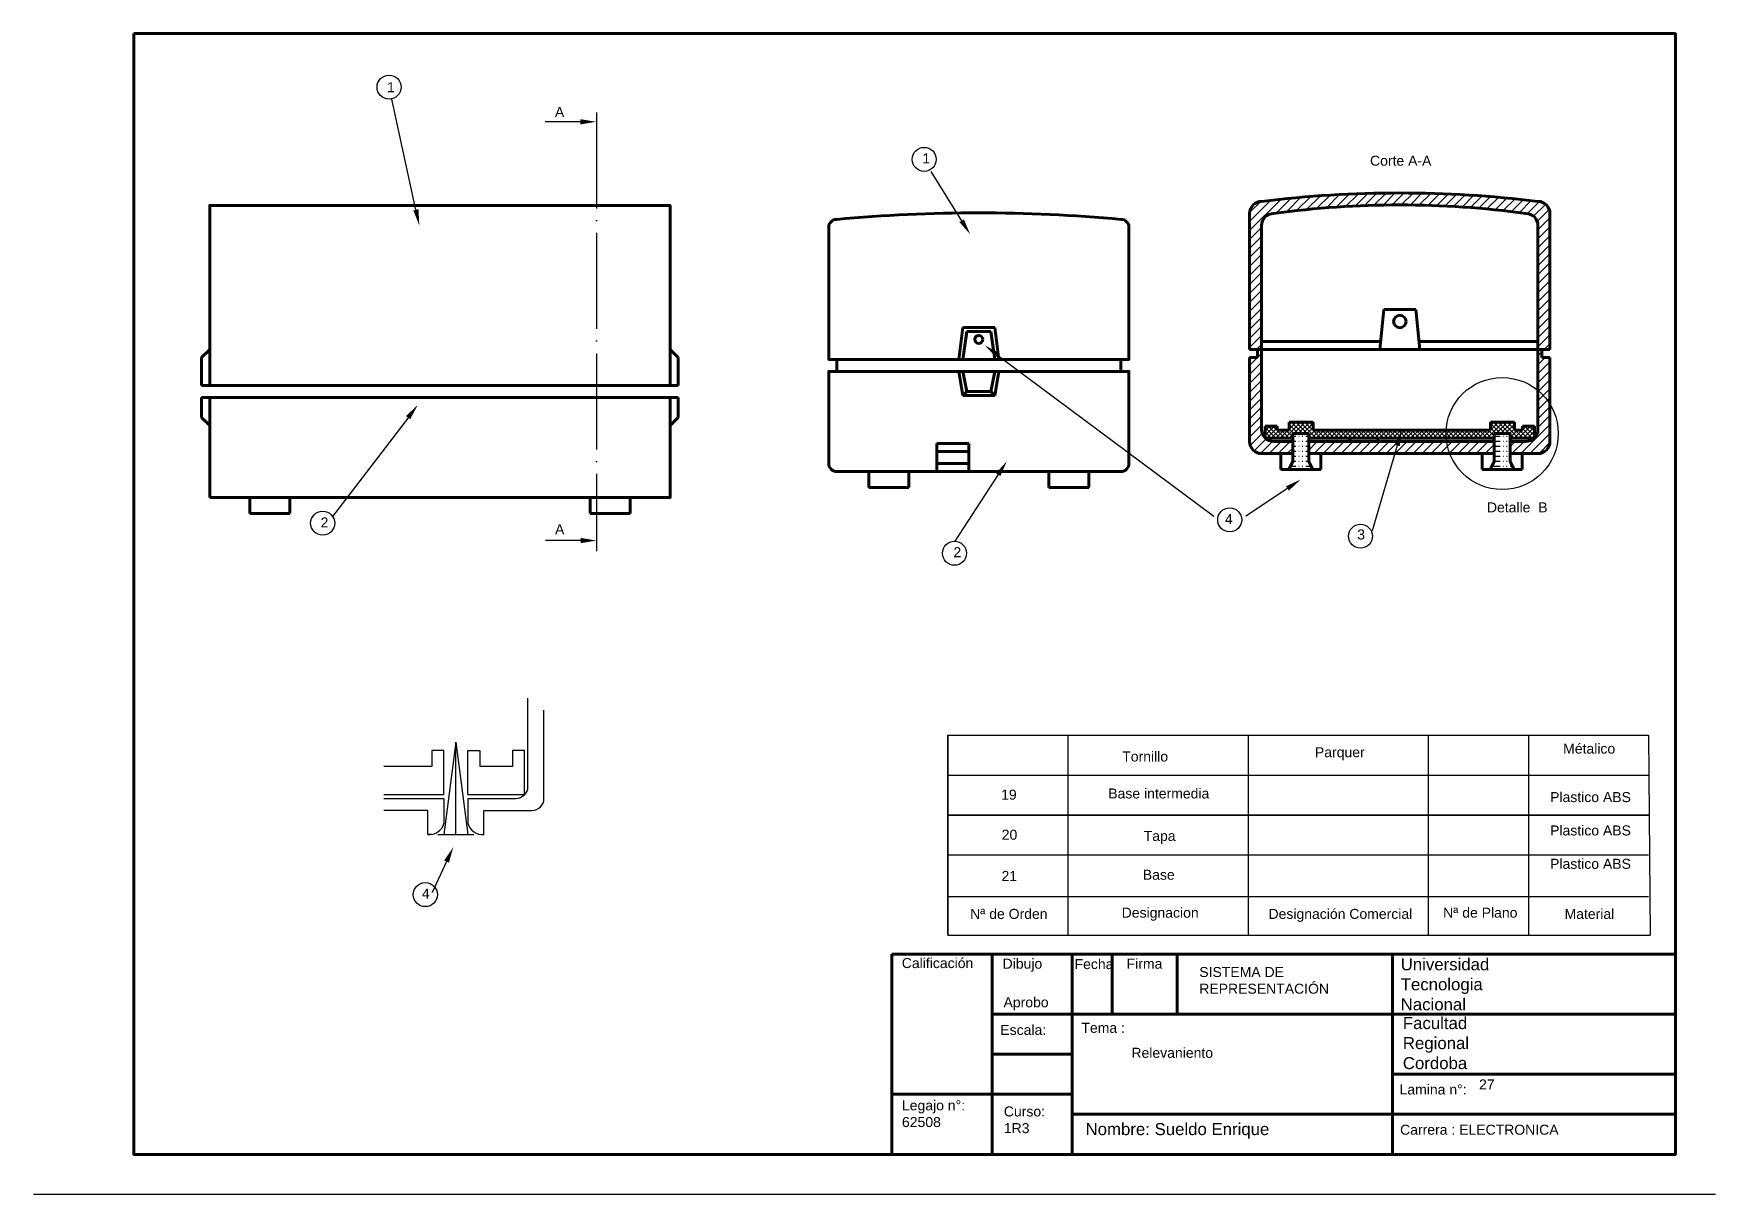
# Paper-space layout 'Presentación1' of a CAD drawing. Header units: millimetres. Extents: x -3 to 417, y -3 to 287.
import ezdxf
from ezdxf import colors
from ezdxf.entities.mleader import LeaderData, LeaderLine
from ezdxf.math import Vec2, Vec3

# ---------------------------------------------------------------- set-up
doc = ezdxf.new("R2010")
doc.units = ezdxf.units.MM
doc.linetypes.add('ACAD_ISO04W100', pattern=[30, 24, -3, 0, -3])
doc.linetypes.add('ACAD_ISO10W100', pattern=[18, 12, -3, 0, -3])
doc.layers.get('Defpoints').update_dxf_attribs({"linetype": 'ACAD_ISO10W100'})
for name, color, linetype, lineweight, plot in [('corte', 7, 'ACAD_ISO10W100', 30, False), ('linea fina', 7, 'Continuous', 30, False), ('linea gruesa', 7, 'Continuous', 80, False)]:
    doc.layers.add(name, color=color, linetype=linetype, lineweight=lineweight, plot=plot)
doc.layers.add('sombreado', color=7, linetype='ACAD_ISO10W100', plot=False)
doc.styles.get("Standard").update_dxf_attribs({"font": 'arial.ttf'})

psp = doc.layouts.new('Presentación1')

# ---------------------------------------------------------------- hatches: boundary and pattern name
at = {"layer": 'sombreado', "linetype": 'ByBlock', "lineweight": 30}
h = psp.add_hatch(dxfattribs=at)
h.set_pattern_fill('ANSI31', color=256, scale=0.5, style=0)
h.paths.add_polyline_path([(303.47, 238.9, -0.414214), (306.47, 241.9, -0.067159), (369.47, 241.9, -0.414214), (372.47, 238.9), (372.47, 207.9), (375.47, 207.9), (375.47, 241.9, 0.414214), (372.47, 244.9, 0.061102), (303.47, 244.9, 0.414214), (300.47, 241.9), (300.47, 207.9), (303.47, 207.9)])
h = psp.add_hatch(dxfattribs=at)
h.set_pattern_fill('ANSI31', color=256, scale=0.5, style=0)
h.paths.add_polyline_path([(311.23, 184.9), (306.47, 184.9, -0.414214), (303.47, 187.9), (303.47, 207.9), (302.47, 207.9), (302.47, 205.9), (300.47, 205.9), (300.47, 184.9, 0.414214), (303.47, 181.9), (311.23, 181.9)])
h.paths.add_polyline_path([(361.55, 184.9), (315.23, 184.9), (315.23, 181.9), (361.55, 181.9)])
h.paths.add_polyline_path([(375.47, 184.9), (375.47, 205.9), (373.47, 205.9), (373.47, 207.9), (372.47, 207.9), (372.47, 187.9, -0.414214), (369.47, 184.9), (365.55, 184.9), (365.55, 181.9), (368.55, 181.9), (372.47, 181.9, 0.414214)])
h = psp.add_hatch(dxfattribs=at)
h.set_pattern_fill('ANSI37', color=256, scale=0.25, style=0)
h.paths.add_polyline_path([(371.59, 188.78), (368.59, 188.78), (368.59, 187.78), (366.59, 187.78), (366.59, 189.78), (360.59, 189.78), (360.59, 187.78), (316.35, 187.78), (316.35, 189.78), (310.35, 189.78), (310.35, 187.78), (307.35, 187.78), (307.35, 188.78), (304.35, 188.78), (304.35, 185.78), (311.23, 185.78), (311.23, 185.9), (311.23, 186.9), (315.23, 186.9), (315.23, 185.78), (361.55, 185.78), (361.55, 185.9), (361.55, 186.9), (365.55, 186.9), (365.55, 185.9), (365.55, 185.78), (371.59, 185.78)])
h = psp.add_hatch(dxfattribs=at)
h.set_pattern_fill('ACAD_ISO05W100', color=256, scale=0.25, style=0)
h.paths.add_polyline_path([(315.23, 181.9), (315.23, 185.78), (315.23, 186.9), (311.23, 186.9), (311.23, 185.9), (311.23, 181.9), (311.23, 179.9), (310.23, 177.9), (316.23, 177.9), (315.23, 179.9)])
h = psp.add_hatch(dxfattribs=at)
h.set_pattern_fill('ACAD_ISO05W100', color=256, scale=0.25, style=0)
h.paths.add_polyline_path([(365.55, 181.9), (365.55, 185.9), (365.55, 186.9), (361.55, 186.9), (361.55, 185.9), (361.55, 181.9), (361.55, 179.9), (360.55, 177.9), (366.55, 177.9), (365.55, 179.9)])

# ---------------------------------------------------------------- linework, layer by layer
at = {"lineweight": 50}
for p, q in [((21.79, 286.82), (406.79, 286.82)), ((21.79, 6.82), (21.79, 286.82)), ((406.79, 286.82), (406.79, 6.82)), ((406.79, 6.82), (21.79, 6.82))]:
    psp.add_line(p, q, dxfattribs=at)
for p, q in [((120.24, 98.76), (120.24, 120.76)), ((124.24, 95.76), (124.24, 117.76)), ((102.25, 109.76), (99.24, 86.76)), ((102.25, 86.76), (102.25, 109.76)), ((102.25, 109.76), (105.24, 86.76)), ((99.24, 107.76), (96.24, 107.76)), ((96.24, 107.76), (96.24, 103.76)), ((99.24, 96.76), (99.24, 107.76)), ((105.24, 96.76), (105.24, 107.76)), ((105.24, 107.76), (108.24, 107.76)), ((108.24, 107.76), (108.24, 103.76)), ((119.37, 107.76), (116.37, 107.76)), ((116.37, 107.76), (116.37, 103.76)), ((119.37, 96.76), (119.37, 107.76)), ((96.24, 103.76), (84.24, 103.76)), ((116.37, 103.76), (108.24, 103.76)), ((84.24, 96.76), (99.24, 96.76)), ((105.24, 96.76), (119.37, 96.76)), ((84.24, 95.76), (99.24, 95.76)), ((95.24, 92.76), (84.24, 92.76)), ((95.24, 86.76), (95.24, 92.76)), ((99.24, 95.76), (99.24, 91.26)), ((105.24, 95.76), (105.24, 89.51)), ((105.24, 95.76), (117.24, 95.76)), ((109.24, 86.76), (109.24, 92.76)), ((109.24, 92.76), (121.24, 92.76)), ((99.24, 91.26), (99.24, 89.52)), ((96.14, 86.76), (95.24, 86.76)), ((97.77, 86.76), (106.72, 86.76)), ((416.79, -3.18), (-3.21, -3.18))]:
    psp.add_line(p, q)
at = {"lineweight": 100}
psp.add_line((406.79, 56.82), (211.14, 56.82), dxfattribs=at)
psp.add_circle((94.61, 71.71), 3)
for centre, radius, start, end in [((117.24, 98.76), 3, 270, 0), ((121.24, 95.76), 3, 270, 0), ((95.69, 90.39), 3.66, 263.0021, 346.2692), ((108.79, 90.39), 3.66, 193.8149, 277.082)]:
    psp.add_arc(centre, radius, start, end)
at = {"layer": 'corte', "linetype": 'ACAD_ISO04W100'}
psp.add_line((137.37, 267.13), (137.37, 157.5), dxfattribs=at)
at = {"layer": 'Defpoints', "linetype": 'ByBlock', "lineweight": 100}
for p, q in [((211.14, 56.82), (211.14, 6.82)), ((211.14, 56.82), (211.14, 41.82)), ((236.14, 56.82), (236.14, 6.82)), ((256.14, 6.82), (256.14, 56.82)), ((266.14, 41.82), (266.14, 56.82)), ((266.14, 56.82), (282.35, 56.82)), ((282.35, 56.82), (282.35, 41.82)), ((336.14, 56.82), (336.14, 6.82)), ((236.14, 41.82), (406.79, 41.82)), ((236.14, 41.82), (236.14, 31.82)), ((256.14, 41.82), (266.14, 41.82)), ((236.14, 31.82), (256.14, 31.82)), ((336.14, 16.82), (336.14, 26.82)), ((336.14, 26.82), (406.79, 26.82)), ((211.14, 21.82), (256.14, 21.82)), ((256.14, 6.82), (256.14, 16.82)), ((256.14, 16.82), (406.79, 16.82))]:
    psp.add_line(p, q, dxfattribs=at)
at = {"layer": 'Defpoints', "linetype": 'ByBlock', "lineweight": 50}
for p, q in [((211.14, 6.82), (211.14, 21.82)), ((256.14, 21.82), (256.14, 21.82)), ((256.14, 21.82), (256.14, 6.82))]:
    psp.add_line(p, q, dxfattribs=at)
psp.add_lwpolyline([(21.79, 286.82), (406.79, 286.82), (406.79, 6.82), (21.79, 6.82), (21.79, 286.82)], close=True, dxfattribs=at)
at = {"layer": 'Defpoints', "linetype": 'ByBlock', "lineweight": 100}
psp.add_lwpolyline([(21.79, 286.82), (406.79, 286.82), (406.79, 6.82), (21.79, 6.82), (21.79, 286.82)], close=True, dxfattribs=at)
at = {"layer": 'linea fina'}
for p, q in [((225.08, 111.56), (400.08, 111.56)), ((255.08, 111.56), (255.08, 61.56)), ((300.08, 111.56), (300.08, 61.56)), ((345.08, 111.56), (345.08, 61.56)), ((345.08, 111.56), (370.08, 111.56)), ((370.08, 111.56), (370.08, 61.56)), ((225.08, 101.56), (400.08, 101.56)), ((225.08, 91.56), (400.08, 91.56)), ((400.08, 91.56), (225.08, 91.56)), ((400.08, 81.56), (225.08, 81.56)), ((400.08, 71.17), (225.08, 71.17))]:
    psp.add_line(p, q, dxfattribs=at)
at = {"layer": 'linea fina', "linetype": 'ByBlock', "lineweight": 30}
for p in [(400.08, 111.56), (225.08, 61.56)]:
    psp.add_line(p, (400.47, 61.56), dxfattribs=at)
at = {"layer": 'linea fina'}
psp.add_lwpolyline([(225.08, 61.56), (225.08, 61.56), (225.08, 111.56), (225.08, 111.56)], close=True, dxfattribs=at)
for centre, radius in [((85.55, 273.46), 3), ((219.2, 255.41), 3), ((363.55, 186.9), 14), ((295.49, 165.34), 3), ((68.97, 164.51), 3), ((328.16, 161.26), 3), ((226.76, 156.99), 3)]:
    psp.add_circle(centre, radius, dxfattribs=at)
at = {"layer": 'linea gruesa', "lineweight": 80}
for p, q in [((333.97, 217.9), (332.97, 207.9)), ((337.97, 217.9), (333.97, 217.9)), ((337.97, 217.9), (341.97, 217.9)), ((342.97, 207.9), (341.97, 217.9)), ((228.84, 213.42), (227.84, 205.42)), ((228.84, 213.42), (229.34, 213.42)), ((229.84, 212.42), (228.84, 205.42)), ((229.34, 213.42), (229.84, 213.42)), ((229.84, 213.42), (235.84, 213.42)), ((229.84, 212.42), (235.84, 212.42)), ((235.84, 213.42), (236.34, 213.42)), ((235.84, 212.42), (236.84, 205.42)), ((236.34, 213.42), (236.84, 213.42)), ((236.84, 213.42), (237.84, 205.42)), ((38.75, 205.9), (40.75, 207.9)), ((38.75, 198.9), (38.75, 205.9)), ((157.75, 205.9), (155.75, 207.9)), ((157.75, 198.9), (157.75, 205.9)), ((300.47, 207.9), (375.47, 207.9)), ((302.47, 205.9), (300.47, 205.9)), ((302.47, 207.9), (302.47, 205.9)), ((303.47, 209.9), (333.17, 209.9)), ((342.77, 209.9), (372.47, 209.9)), ((373.47, 207.9), (373.47, 205.9)), ((373.47, 205.9), (375.47, 205.9)), ((197.34, 202.42), (197.34, 205.42)), ((229.84, 205.42), (227.84, 205.42)), ((227.84, 202.42), (228.84, 196.42)), ((228.84, 205.42), (236.84, 205.42)), ((232.84, 202.42), (228.84, 202.42)), ((228.84, 202.42), (229.84, 197.42)), ((232.84, 205.42), (229.84, 205.42)), ((234.84, 202.42), (230.84, 202.42)), ((232.84, 205.42), (235.84, 205.42)), ((232.84, 202.42), (236.84, 202.42)), ((235.84, 205.42), (237.84, 205.42)), ((236.84, 202.42), (235.84, 197.42)), ((237.84, 202.42), (236.84, 196.42)), ((268.34, 202.42), (268.34, 205.42)), ((270.34, 202.42), (268.34, 202.42)), ((40.75, 198.9), (38.75, 198.9)), ((155.75, 198.9), (157.75, 198.9)), ((229.84, 197.42), (228.84, 196.42)), ((232.84, 197.42), (229.84, 197.42)), ((232.84, 197.42), (235.84, 197.42)), ((235.84, 197.42), (236.84, 196.42)), ((40.75, 195.9), (38.75, 195.9)), ((38.75, 195.9), (38.75, 190.9)), ((155.75, 195.9), (157.75, 195.9)), ((157.75, 195.9), (157.75, 190.9)), ((228.84, 196.42), (229.84, 196.42)), ((229.84, 196.42), (235.84, 196.42)), ((236.84, 196.42), (235.84, 196.42)), ((40.75, 188.9), (38.75, 190.9)), ((155.75, 188.9), (157.75, 190.9)), ((310.35, 187.78), (310.35, 189.78)), ((310.35, 189.78), (316.35, 189.78)), ((316.35, 189.78), (316.35, 187.78)), ((366.59, 189.78), (360.59, 189.78)), ((360.59, 189.78), (360.59, 187.78)), ((366.59, 187.78), (366.59, 189.78)), ((41.32, 188.34), (41.32, 188.34)), ((304.35, 185.78), (304.35, 188.78)), ((304.35, 188.78), (307.35, 188.78)), ((304.35, 185.78), (311.23, 185.78)), ((307.35, 188.78), (307.35, 187.78)), ((307.35, 187.78), (310.35, 187.78)), ((311.23, 185.9), (311.23, 186.9)), ((311.23, 186.9), (315.23, 186.9)), ((311.23, 181.9), (311.23, 185.9)), ((315.23, 186.9), (315.23, 185.78)), ((315.23, 185.78), (315.23, 181.9)), ((315.23, 185.78), (361.55, 185.78)), ((316.35, 187.78), (360.59, 187.78)), ((325.47, 184.9), (325.47, 185.78)), ((332.47, 185.78), (332.47, 184.9)), ((361.55, 185.9), (361.55, 186.9)), ((361.55, 186.9), (365.55, 186.9)), ((361.55, 181.9), (361.55, 185.9)), ((365.55, 186.9), (365.55, 185.9)), ((365.55, 185.9), (365.55, 181.9)), ((365.55, 185.78), (371.59, 185.78)), ((366.59, 187.78), (368.59, 187.78)), ((371.59, 188.78), (368.59, 188.78)), ((368.59, 188.78), (368.59, 187.78)), ((371.59, 185.78), (371.59, 188.78)), ((222.34, 177.42), (222.34, 184.42)), ((222.34, 184.42), (230.34, 184.42)), ((222.34, 182.42), (230.34, 182.42)), ((230.34, 184.42), (230.34, 177.42)), ((308.23, 181.9), (308.23, 177.9)), ((311.23, 181.9), (311.23, 179.9)), ((315.23, 181.9), (315.23, 179.9)), ((318.23, 177.9), (318.23, 181.9)), ((358.55, 177.9), (358.55, 181.9)), ((361.55, 181.9), (361.55, 179.9)), ((365.47, 181.9), (368.55, 181.9)), ((365.55, 181.9), (365.55, 179.9)), ((368.55, 181.9), (368.55, 177.9)), ((205.34, 177.42), (205.34, 173.42)), ((215.34, 173.42), (215.34, 177.42)), ((215.34, 177.42), (222.34, 177.42)), ((222.34, 179.42), (230.34, 179.42)), ((250.34, 173.42), (250.34, 177.42)), ((260.34, 177.42), (260.34, 173.42)), ((308.23, 177.9), (318.23, 177.9)), ((310.23, 177.9), (311.23, 179.9)), ((316.23, 177.9), (315.23, 179.9)), ((368.55, 177.9), (358.55, 177.9)), ((360.55, 177.9), (361.55, 179.9)), ((366.55, 177.9), (365.55, 179.9)), ((205.34, 173.42), (215.34, 173.42)), ((260.34, 173.42), (250.34, 173.42)), ((50.75, 170.9), (50.75, 166.9)), ((60.75, 166.9), (60.75, 170.9)), ((135.75, 166.9), (135.75, 170.9)), ((145.75, 170.9), (145.75, 166.9)), ((50.75, 166.9), (60.75, 166.9)), ((145.75, 166.9), (135.75, 166.9))]:
    psp.add_line(p, q, dxfattribs=at)
for points in [[(40.75, 198.9), (155.75, 198.9), (155.75, 243.9), (40.75, 243.9)], [(40.75, 170.9), (155.75, 170.9), (155.75, 195.9), (40.75, 195.9)]]:
    psp.add_lwpolyline(points, close=True, dxfattribs=at)
at = {"layer": 'linea gruesa'}
psp.add_lwpolyline([(40.75, 243.9), (40.75, 243.9), (40.75, 200.9), (40.75, 200.9)], close=True, dxfattribs=at)
at = {"layer": 'linea gruesa', "lineweight": 80}
for points in [[(300.47, 241.9), (300.47, 207.9)], [(375.47, 207.9), (375.47, 241.9)], [(195.34, 238.42), (195.34, 205.42), (270.34, 205.42), (270.34, 238.42)], [(303.47, 238.9), (303.47, 187.9)], [(372.47, 187.9), (372.47, 238.9)], [(300.47, 205.9), (300.47, 184.9)], [(375.47, 184.9), (375.47, 205.9)], [(270.34, 179.42), (270.34, 202.42), (195.34, 202.42), (195.34, 179.42)], [(306.47, 184.9), (311.23, 184.9)], [(315.23, 184.9), (361.55, 184.9)], [(365.55, 184.9), (369.47, 184.9)], [(303.47, 181.9), (311.23, 181.9)], [(315.23, 181.9), (361.55, 181.9)], [(365.55, 181.9), (372.47, 181.9)], [(197.34, 177.42), (268.34, 177.42)]]:
    psp.add_lwpolyline(points, dxfattribs=at)
for centre, radius in [((337.97, 214.9), 1.56), ((232.84, 210.42), 1)]:
    psp.add_circle(centre, radius, dxfattribs=at)
for centre, radius, start, end in [((303.47, 241.9), 3, 90, 180), ((337.97, -36.36), 283.37, 83.007, 96.993), ((337.97, 8.44), 235.58, 82.3157, 97.6843), ((372.47, 241.9), 3, 0, 90), ((197.34, 238.42), 2, 90, 180), ((232.84, -143.7), 385.76, 84.7198, 95.2802), ((268.34, 238.42), 2, 0, 90), ((306.47, 238.9), 3, 90, 180), ((369.47, 238.9), 3, 0, 90), ((303.47, 184.9), 3, 180, 270), ((306.47, 187.9), 3, 180, 270), ((369.47, 187.9), 3, 270, 0), ((372.47, 184.9), 3, 270, 0), ((197.34, 179.42), 2, 180, 270), ((268.34, 179.42), 2, 270, 0)]:
    psp.add_arc(centre, radius, start, end, dxfattribs=at)

# ---------------------------------------------------------------- texts
at = {"insert": (94.61, 73.21), "char_height": 2.5, "attachment_point": 1}
psp.add_mtext('\\pi-0.8646;4', dxfattribs=at)
at = {"layer": 'Defpoints', "linetype": 'ByBlock', "lineweight": 100}
note = psp.add_mtext_dynamic_manual_height_columns('\\pi-5,l5;\\P', width=32.017, gutter_width=12.5, heights=[2.59, 0], dxfattribs=dict(at, insert=(211.14, 56.82), char_height=2.5, attachment_point=1))
for column, words in zip(note.columns.linked_columns, ['\\pi-5,l5,t15;']):
    column.text = words
at = {"layer": 'Defpoints', "linetype": 'ByBlock', "lineweight": 100, "attachment_point": 1}
for s, width, heights, insert, char_height in [('Calificación', 25.5389, [14.03], (213.6, 55.86), 2.5), ('Fecha', 10, [0], (256.75, 55.61), 2.5), ('  Firma', 16.215, [0], (267.82, 55.7), 2.5), ('Universidad \\PTecnologia\\PNacional', 70.6473, [0], (338.2, 55.8), 3), ('SISTEMA DE \\PREPRESENTACIÓN', 53.785, [7.38], (287.9, 53.62), 2.5), ('\\P\\P    Aprobo', 20, [16.86], (235.13, 54.4), 2.5), ('Escala:', 20, [0], (238.21, 39.16), 2.5), ('Tema :', 16.9446, [0], (258.45, 39.68), 2.5), ('Facultad \\PRegional \\PCordoba ', 31.3645, [0], (338.74, 41.12), 3), ('Lamina n°:', 18.6119, [0], (337.92, 24.28), 2.5), ('Legajo n°:\\P62508', 25, [0], (213.65, 20.31), 2.5), ('Curso: \\P1R3', 20, [0], (239.09, 18.79), 2.5), ('Nombre: Sueldo Enrique', 80, [0], (259.5, 14.63), 3), ('Carrera : ELECTRONICA', 70.6473, [0], (338.05, 14.23), 2.5)]:
    psp.add_mtext_dynamic_manual_height_columns(s, width=width, gutter_width=12.5, heights=heights, dxfattribs=dict(at, insert=insert, char_height=char_height))
at = {"layer": 'Defpoints', "linetype": 'ByBlock', "lineweight": 100}
note = psp.add_mtext_dynamic_manual_height_columns('  Dibujo   ', width=20, gutter_width=12.5, heights=[4.49, 0], dxfattribs=dict(at, insert=(236.84, 55.71), char_height=2.5, attachment_point=1))
for column, words in zip(note.columns.linked_columns, ['^I\\P\\P']):
    column.text = words
at = {"layer": 'linea fina', "char_height": 2.5, "attachment_point": 1}
for s, width, heights, insert in [('1', 2.7961, [0], (85.04, 274.69)), ('A', 11.5105, [0], (126.98, 268.5)), ('\\pi9.1936;Corte A-A', 33.551, [0], (321.35, 256.32)), ('\\pi5.3662;Detalle  B', 25.4186, [0], (354.37, 169.71)), ('2', 4.0317, [0], (68.46, 165.95)), ('A', 3.3401, [0], (127.01, 164.23)), ('\\pi8.692;Métalico', 30, [6.58], (370.08, 109.44)), ('\\pi13.58;Tornillo', 38.3991, [0], (255.08, 107.47)), ('\\pi16.398;Parquer', 45, [0], (300.38, 108.54)), ('\\pi13.325;19', 30, [0], (225.08, 97.93)), ('\\pi10.084;Base intermedia', 45, [0], (255.08, 98.24)), ('\\pi5.1322;Plastico ABS\\P\\pi0;\\P\\pi5.1322;Plastico ABS\\P\\pi0;\\P\\pi5.1322;Plastico ABS', 30, [0], (370.38, 97.33)), ('\\pi13.192;20', 30, [0], (225.38, 87.93)), ('\\pi18.635;Tapa', 45, [0], (255.38, 87.63)), ('\\pi13.429;21', 30, [0], (225.08, 77.63)), ('\\pi18.72;Base', 45, [0], (255.08, 77.93)), ('\\pi5.5798;Nª de Orden', 30, [0], (225.08, 68.15)), ('\\pi13.145;Designacion', 45, [0], (255.38, 68.45)), ('\\pi4.8022;Designación Comercial', 45, [0], (300.38, 68.15)), ('\\pi3.4115;Nª de Plano', 25, [5.728750807065808e-14], (345.38, 68.45)), ('\\pi9.0416;Material', 30, [5.728750807065808e-14], (370.08, 68.15))]:
    psp.add_mtext_dynamic_manual_height_columns(s, width=width, gutter_width=12.5, heights=heights, dxfattribs=dict(at, insert=insert))
for s, insert in [('\\pi-0.46044;1', (219.2, 256.91)), ('4', (294.29, 166.78)), ('\\pi-0.81855;3', (328.16, 162.94)), ('\\pi-0.82793;2', (227.33, 158.51))]:
    psp.add_mtext(s, dxfattribs=dict(at, insert=insert))
at = {"layer": 'linea gruesa', "linetype": 'ByBlock', "lineweight": 100, "char_height": 2.5, "attachment_point": 1}
for s, width, insert in [('Relevaniento', 48.1097, (270.95, 33.44)), ('27', 26.1264, (357.77, 25.54))]:
    psp.add_mtext_dynamic_manual_height_columns(s, width=width, gutter_width=12.5, heights=[0], dxfattribs=dict(at, insert=insert))

# ---------------------------------------------------------------- leaders
ml = psp.add_multileader_mtext('Standard')
ml.set_content('', color=256)
ml.set_leader_properties()
ml.build(insert=Vec2(0, 0))
ctx = ml.context
ctx.base_point, ctx.plane_origin = Vec3(92.24, 72.26), Vec3(101.61, 83.6)
ctx.text_align_type = 2
notes = []
notes.append((ctx, [(0, (1, 1, 0), (96.31, 72.26), (-1, 0), 0.0637, [(0, [(101.61, 83.6)], 0, [])])]))
ctx.mtext.insert, ctx.mtext.alignment, ctx.mtext.flow_direction = Vec3(94.24, 74.26), 3, 5
at = {"layer": 'linea fina'}
ml = psp.add_multileader_mtext('Standard', dxfattribs=at)
ml.set_content('', color=256)
ml.set_leader_properties()
ml.build(insert=Vec2(0, 0))
ctx = ml.context
ctx.base_point, ctx.plane_origin = Vec3(82.21, 270.48), Vec3(93.11, 238.87)
ctx.text_align_type = 2
notes.append((ctx, [(0, (1, 1, 0), (86.22, 270.48), (-1, 0), 0.00523, [(0, [(93.11, 238.87)], 0, [])])]))
ctx.mtext.insert, ctx.mtext.alignment, ctx.mtext.flow_direction = Vec3(84.21, 272.48), 3, 5
ml = psp.add_multileader_mtext('Standard', dxfattribs=at)
ml.set_content('', color=256)
ml.set_leader_properties()
ml.build(insert=Vec2(0, 0))
ctx = ml.context
ctx.base_point, ctx.plane_origin = Vec3(120.53, 264.79), Vec3(137.31, 264.79)
ctx.text_align_type = 2
notes.append((ctx, [(0, (1, 1, 0), (128.53, 264.79), (-1, 0), 4, [(0, [(137.31, 264.79)], 0, [])])]))
ctx.mtext.insert, ctx.mtext.alignment, ctx.mtext.flow_direction = Vec3(122.53, 266.79), 3, 5
ml = psp.add_multileader_mtext('Standard', dxfattribs=at)
ml.set_content('', color=256)
ml.set_leader_properties()
ml.build(insert=Vec2(0, 0))
ctx = ml.context
ctx.base_point, ctx.plane_origin = Vec3(216.9, 252.35), Vec3(230.68, 236.67)
ctx.text_align_type = 2
notes.append((ctx, [(0, (1, 1, 0), (220.91, 252.35), (-1, 0), 0.012, [(0, [(230.68, 236.67)], 0, [])])]))
ctx.mtext.insert, ctx.mtext.alignment, ctx.mtext.flow_direction = Vec3(218.9, 254.35), 3, 5
ml = psp.add_multileader_mtext('Standard', dxfattribs=at)
ml.set_content('', color=256)
ml.set_leader_properties()
ml.build(insert=Vec2(0, 0))
ctx = ml.context
ctx.base_point, ctx.plane_origin = Vec3(291.51, 166.26), Vec3(234.34, 208.92)
notes.append((ctx, [(0, (1, 1, 0), (291.5, 166.26), (1, 0), 0.00304, [(0, [(234.34, 208.92)], 0, [])])]))
ctx.mtext.insert, ctx.mtext.flow_direction = Vec3(293.51, 168.26), 5
ml = psp.add_multileader_mtext('Standard', dxfattribs=at)
ml.set_content('', color=256)
ml.set_leader_properties()
ml.build(insert=Vec2(0, 0))
ctx = ml.context
ctx.base_point, ctx.plane_origin = Vec3(67.44, 166.17), Vec3(92.72, 194.05)
ctx.text_align_type = 2
notes.append((ctx, [(0, (1, 1, 0), (71.44, 166.17), (-1, 0), 0.00199, [(0, [(92.72, 194.05)], 0, [])])]))
ctx.mtext.insert, ctx.mtext.alignment, ctx.mtext.flow_direction = Vec3(69.44, 168.17), 3, 5
ml = psp.add_multileader_mtext('Standard', dxfattribs=at)
ml.set_content('', color=256)
ml.set_leader_properties()
ml.build(insert=Vec2(0, 0))
ctx = ml.context
ctx.base_point, ctx.plane_origin = Vec3(327.08, 162.64), Vec3(338.47, 187.78)
ctx.text_align_type = 2
notes.append((ctx, [(0, (1, 1, 0), (331.09, 162.64), (-1, 0), 0.00763, [(0, [(338.47, 187.78)], 0, [])])]))
ctx.mtext.insert, ctx.mtext.alignment, ctx.mtext.flow_direction = Vec3(329.08, 164.64), 3, 5
ml = psp.add_multileader_mtext('Standard', dxfattribs=at)
ml.set_content('', color=256)
ml.set_leader_properties()
ml.build(insert=Vec2(0, 0))
ctx = ml.context
ctx.base_point, ctx.plane_origin = Vec3(222.76, 159.99), Vec3(239.85, 180)
ctx.text_align_type = 2
notes.append((ctx, [(0, (1, 1, 0), (226.82, 159.99), (-1, 0), 0.0625, [(0, [(239.85, 180)], 0, [])])]))
ctx.mtext.insert, ctx.mtext.alignment, ctx.mtext.flow_direction = Vec3(224.76, 161.99), 3, 5
ml = psp.add_multileader_mtext('Standard', dxfattribs=at)
ml.set_content('', color=256)
ml.set_leader_properties()
ml.build(insert=Vec2(0, 0))
ctx = ml.context
ctx.base_point, ctx.plane_origin = Vec3(295.51, 166.26), Vec3(313.23, 175.42)
ctx.text_align_type = 2
notes.append((ctx, [(0, (1, 1, 0), (299.52, 166.26), (-1, 0), 0.00946, [(0, [(313.23, 175.42)], 0, [])])]))
ctx.mtext.insert, ctx.mtext.alignment, ctx.mtext.flow_direction = Vec3(297.51, 168.26), 3, 5
ml = psp.add_multileader_mtext('Standard', dxfattribs=at)
ml.set_content('', color=256)
ml.set_leader_properties()
ml.build(insert=Vec2(0, 0))
ctx = ml.context
ctx.base_point, ctx.plane_origin = Vec3(120.59, 160.17), Vec3(137.37, 160.17)
ctx.text_align_type = 2
notes.append((ctx, [(0, (1, 1, 0), (128.59, 160.17), (-1, 0), 4, [(0, [(137.37, 160.17)], 0, [])])]))
ctx.mtext.insert, ctx.mtext.alignment, ctx.mtext.flow_direction = Vec3(122.59, 162.17), 3, 5
for ctx, leaders in notes:
    for number, flags, end, landing, length, lines in leaders:
        leader = LeaderData()
        leader.index, (leader.has_last_leader_line, leader.has_dogleg_vector, leader.attachment_direction) = number, flags
        leader.last_leader_point, leader.dogleg_vector, leader.dogleg_length = Vec3(end), Vec3(landing), length
        for number, points, colour, breaks in lines:
            line = LeaderLine()
            line.index, line.vertices, line.color, line.breaks = number, Vec3.list(points), colors.encode_raw_color(colour), breaks
            leader.lines.append(line)
        ctx.leaders.append(leader)

# ---------------------------------------------------------------- viewports
at = {"layer": 'Defpoints', "linetype": 'ByBlock', "lineweight": 50}
vp = psp.add_viewport(center=(214.29, 146.82), size=(385, 280), view_center_point=(758.3, 524.72), view_height=1219.5496, dxfattribs=at)
vp.dxf.flags = 0x10000  # cut along an outline
vp.dxf.clipping_boundary_handle = psp.add_lwpolyline([(21.79, 286.82), (406.79, 286.82), (406.79, 6.82), (21.79, 6.82), (21.79, 286.82)], format="xyb", close=True, dxfattribs={"invisible": 1}).dxf.handle
at = {"layer": 'Defpoints', "linetype": 'ByBlock', "lineweight": 100}
vp = psp.add_viewport(center=(214.29, 146.82), size=(385, 280), view_center_point=(210, 148.5), view_height=308.0431, status=3, dxfattribs=at)
vp.dxf.flags = 0x10000  # cut along an outline
vp.dxf.clipping_boundary_handle = psp.add_lwpolyline([(21.79, 286.82), (406.79, 286.82), (406.79, 6.82), (21.79, 6.82), (21.79, 286.82)], format="xyb", close=True, dxfattribs={"invisible": 1}).dxf.handle

doc.saveas('drawing.dxf')
